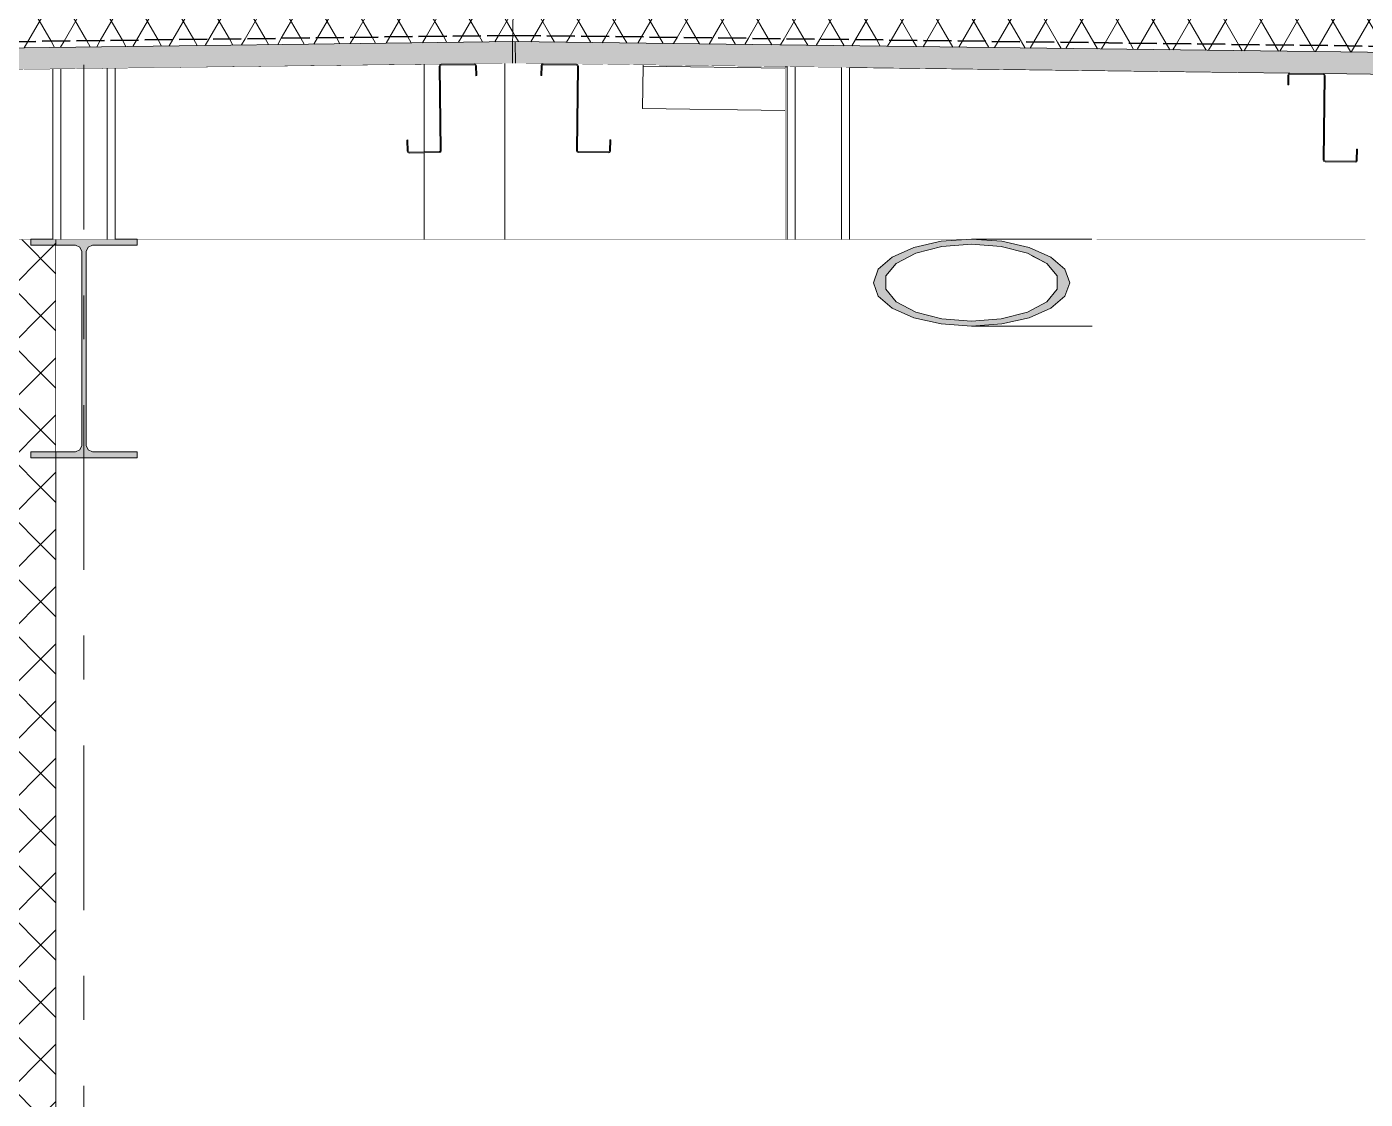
# Model space of a CAD drawing. Header units: millimetres. Extents: x -48147 to 1403542, y -455564 to 18123.
# Drawn here: x 1387754 to 1389905, y -435624 to -433901 of the extents above; entities that cross this region are included whole.
import ezdxf
from ezdxf.enums import TextEntityAlignment as Align

# ---------------------------------------------------------------- set-up
doc = ezdxf.new("R2010")
doc.units = ezdxf.units.MM
doc.header["$MEASUREMENT"] = 0
for name, pattern in [('Double Dashed', [546.805537, 264.583325, -105.833328, 70.555556, -105.833328]), ('Hidden Line', [55, 45, -10]), ('Wipeout_Contour', [1000, 0, -1000])]:
    doc.linetypes.add(name, pattern=pattern)
for name, color, linetype in [('New_A-15-MG_Structural_Grid_Phase_2', 7, 'Continuous'), ('New_A-20-M_Roof', 7, 'Continuous'), ('New_A-25-M_Wall_Int', 7, 'Continuous'), ('S-280-M_COLUMN.IFC Import', 7, 'Continuous'), ('S-280-M_STRUCT_FRAME.IFC Import', 7, 'Continuous')]:
    doc.layers.add(name, color=color, linetype=linetype)
for name, color, linetype, lineweight, true_color in [('New_A-15-MG_Structural_Grid_Phase_2_Pen_No__222', 7, 'Continuous', 13, 0x65af33), ('New_A-20-M_Roof_Pen_No__147', 7, 'Continuous', 0, 0x606060), ('New_A-20-M_Roof_Pen_No__149', 7, 'Continuous', 0, 0x2a2a2a), ('New_A-20-M_Roof_Pen_No__81', 7, 'Continuous', 20, 0x6a6a6a), ('New_A-25-M_Wall_Int_Pen_No__107', 7, 'Continuous', 15, 0xa6a6a6)]:
    doc.layers.add(name, color=color, linetype=linetype, lineweight=lineweight, true_color=true_color)
for name, color, linetype, lineweight in [('New_A-20-M_Roof_Pen_No__193', 7, 'Continuous', 18), ('New_A-20-M_Roof_Pen_No__195', 7, 'Continuous', 35), ('New_A-20-M_Roof_Pen_No__4', 7, 'Continuous', 20), ('New_A-20-M_Roof_Pen_No__85', 8, 'Continuous', 20), ('New_A-25-M_Wall_Int_Pen_No__1', 7, 'Continuous', 13), ('New_A-25-M_Wall_Int_Pen_No__87', 8, 'Continuous', 20), ('S-280-M_COLUMN.IFC Import_Pen_No__88', 8, 'Continuous', 20), ('S-280-M_STRUCT_FRAME.IFC Import_Pen_No__1', 7, 'Continuous', 13), ('S-280-M_STRUCT_FRAME.IFC Import_Pen_No__160', 5, 'Continuous', 200), ('S-280-M_STRUCT_FRAME.IFC Import_Pen_No__90', 8, 'Continuous', 20)]:
    doc.layers.add(name, color=color, linetype=linetype, lineweight=lineweight)
doc.styles.add('GENERATED_STYLE_2', font='')
doc.styles.get('GENERATED_STYLE_2').set_extended_font_data('Swis721 BT')
pattern_1 = [(60, (1418663.247, -449992.53), (-43.30127, 25), []), (120, (1418663.247, -449992.53), (43.30127, 25), [])]

# ---------------------------------------------------------------- blocks, each defined once
blk = doc.blocks.new('Section Elem_72_1', base_point=(1418663.2, -449992.5))
at = {"layer": 'New_A-25-M_Wall_Int_Pen_No__107', "linetype": 'Continuous'}
h = blk.add_hatch(dxfattribs=at)
h.set_pattern_fill('Plaster_0001', color=256, style=0, pattern_type=2)
h.set_pattern_definition([(270, (1418663.25, -449992.53), (86.60254, 0), [0, -50]), (270, (1418706.55, -450017.53), (86.60254, 0), [0, -50])])
h.paths.add_polyline_path([(1387646.3, -434842.5), (1387646.3, -437842.5), (1387661.3, -437842.5), (1387661.3, -434242.5), (1387646.3, -434242.5), (1387646.3, -434817.5), (1387646.3, -434817.5), (1387646.3, -434842.5)])
at = {"layer": 'New_A-25-M_Wall_Int_Pen_No__1', "linetype": 'Continuous'}
for p, q in [((1387646.3, -434242.5), (1387646.3, -434817.5)), ((1387646.3, -434842.5), (1387646.3, -437842.5))]:
    blk.add_line(p, q, dxfattribs=at)
at = {"color": 254, "linetype": 'Wipeout_Contour', "lineweight": 0, "ltscale": 7273779.403413643}
blk.add_wipeout([(1387661.3, -437842.5), (1387661.3, -438142.5), (1387801.3, -438142.5), (1387801.3, -434242.5), (1387661.3, -434242.5)], dxfattribs=at).dxf.layer = 'New_A-25-M_Wall_Int'
at = {"layer": 'New_A-25-M_Wall_Int_Pen_No__107', "linetype": 'Continuous'}
h = blk.add_hatch(dxfattribs=at)
h.set_pattern_fill('Concrete_Block_0001', color=256, style=0, pattern_type=2)
h.set_pattern_definition([(45, (1418663.25, -449992.53), (-45.96194, 45.96194), []), (135, (1418663.25, -449992.53), (45.96194, 45.96194), [])])
h.paths.add_polyline_path([(1387661.3, -437842.5), (1387661.3, -438142.5), (1387801.3, -438142.5), (1387801.3, -434242.5), (1387661.3, -434242.5)])
at = {"layer": 'New_A-25-M_Wall_Int_Pen_No__1', "linetype": 'Continuous'}
for p, q in [((1387801.3, -434242.5), (1387801.3, -438142.5)), ((1387801.3, -438142.5), (1387748.1, -438142.5))]:
    blk.add_line(p, q, dxfattribs=at)
at = {"layer": 'New_A-25-M_Wall_Int_Pen_No__1', "linetype": 'Continuous', "flags": 128}
for points in [[(1387760.9, -434242.5), (1387661.3, -434242.5), (1387646.3, -434242.5)], [(1387661.3, -434242.5), (1387661.3, -437842.5), (1387661.3, -437867.5), (1387661.3, -438142.5)]]:
    blk.add_lwpolyline(points, dxfattribs=at)
blk = doc.blocks.new('Section Elem_73_1', base_point=(1418663.2, -449992.5))
at = {"layer": 'New_A-25-M_Wall_Int_Pen_No__87', "linetype": 'Continuous'}
for p, q in [((1387932, -434242.5), (1389272.6, -434242.5)), ((1389466.1, -434242.5), (1389905.2, -434242.5))]:
    blk.add_line(p, q, dxfattribs=at)
at = {"color": 254, "linetype": 'Wipeout_Contour', "lineweight": 0, "ltscale": 11633850.38053713}
blk.add_wipeout([(1387832.7, -434252.2), (1387801.3, -434252.2), (1387801.3, -434584.2), (1387832.7, -434584.2), (1387839.9, -434581.2), (1387842.9, -434574), (1387842.9, -434262.4), (1387839.9, -434255.2)], dxfattribs=at).dxf.layer = 'New_A-25-M_Wall_Int'
at = {"color": 254, "linetype": 'Wipeout_Contour', "lineweight": 0, "ltscale": 14556698.21586524}
blk.add_wipeout([(1389345.3, -434281.5), (1389328.7, -434301.6), (1389328.7, -434323.1), (1389345.3, -434343.3), (1389369.4, -434356.1), (1389393.6, -434343.3), (1389410.2, -434323.1), (1389410.2, -434301.6), (1389393.6, -434281.5), (1389369.4, -434268.7)], dxfattribs=at).dxf.layer = 'New_A-25-M_Wall_Int'
blk = doc.blocks.new('Section Elem_94_1', base_point=(1418663.2, -449992.5))
at = {"color": 254, "linetype": 'Wipeout_Contour', "lineweight": 0, "ltscale": 5820923.36681549}
blk.add_wipeout([(1388972.8, -433965.5), (1388972.8, -434242.5), (1388976.4, -434242.5), (1388976.4, -433965.5)], dxfattribs=at).dxf.layer = 'New_A-25-M_Wall_Int'
at = {"color": 254, "linetype": 'Wipeout_Contour', "lineweight": 0, "ltscale": 64077920.43828706}
blk.add_wipeout([(1389076.4, -434242.5), (1390093, -434242.5), (1390093, -434017.5), (1391038.8, -434017.5), (1391039.1, -433994.6), (1391038.6, -433993.5), (1391037.5, -433993), (1390983.9, -433992.3), (1390982.8, -433992.8), (1390982.3, -433993.9), (1390982.1, -434009.7), (1390980.5, -434009.7), (1390980.7, -433993.9), (1390981.6, -433991.6), (1390983.9, -433990.7), (1389837.6, -433976.3), (1389839.9, -433977.3), (1389840.8, -433979.6), (1389839.1, -434115.2), (1389839.5, -434116.3), (1389840.6, -434116.8), (1389889.2, -434117.4), (1389890.4, -434116.9), (1389890.9, -434115.8), (1389891.1, -434098), (1389892.7, -434098), (1389892.5, -434115.8), (1389891.5, -434118.1), (1389889.2, -434119), (1389840.6, -434118.4), (1389838.4, -434117.4), (1389837.5, -434115.1), (1389839.2, -433979.5), (1389838.7, -433978.4), (1389837.6, -433977.9), (1389784, -433977.3), (1389782.9, -433977.7), (1389782.4, -433978.8), (1389782.2, -433994.6), (1389780.6, -433994.6), (1389780.8, -433978.8), (1389781.7, -433976.6), (1389784, -433975.7), (1389076.4, -433966.8)], dxfattribs=at).dxf.layer = 'New_A-25-M_Wall_Int'
at = {"layer": 'New_A-25-M_Wall_Int_Pen_No__87', "linetype": 'Continuous'}
blk.add_line((1388972.8, -433965.5), (1388972.8, -434242.5), dxfattribs=at)
blk = doc.blocks.new('Section Elem_176_1', base_point=(1418663.2, -449992.5))
at = {"color": 254, "linetype": 'Wipeout_Contour', "lineweight": 0, "ltscale": 5800407.137525157}
blk.add_wipeout([(1378786.3, -433887.5), (1378788.2, -434037.5), (1388539.2, -433915), (1388537.3, -433765)], dxfattribs=at).dxf.layer = 'New_A-20-M_Roof'
at = {"layer": 'New_A-20-M_Roof_Pen_No__85', "linetype": 'Continuous'}
h = blk.add_hatch(dxfattribs=at)
h.set_pattern_fill('Batt_Insulation_0001', color=256, style=0, pattern_type=2)
h.set_pattern_definition(pattern_1)
h.paths.add_polyline_path([(1378786.3, -433887.5), (1378788.2, -434037.5), (1388539.2, -433915), (1388537.3, -433765)])
at = {"color": 254, "linetype": 'Wipeout_Contour', "lineweight": 0, "ltscale": 5800506.718729067}
blk.add_wipeout([(1378788.2, -434037.5), (1378788.3, -434047.5), (1388539.3, -433925), (1388539.2, -433915)], dxfattribs=at).dxf.layer = 'New_A-20-M_Roof'
at = {"layer": 'New_A-20-M_Roof_Pen_No__81', "linetype": 'Continuous', "lineweight": 0, "true_color": 0x353535}
blk.add_hatch(color=250, dxfattribs=at).paths.add_polyline_path([(1378788.3, -434047.5), (1378788.8, -434082.5), (1388539.8, -433960), (1388539.3, -433925)])
at = {"layer": 'New_A-20-M_Roof_Pen_No__85', "linetype": 'Continuous'}
h = blk.add_hatch(dxfattribs=at)
h.set_pattern_fill('Batt_Insulation_0001', color=256, style=0, pattern_type=2)
h.set_pattern_definition(pattern_1)
h.paths.add_polyline_path([(1378788.2, -434037.5), (1378788.3, -434047.5), (1388539.3, -433925), (1388539.2, -433915)])
at = {"layer": 'New_A-20-M_Roof_Pen_No__147', "linetype": 'Continuous'}
blk.add_line((1388539.3, -433925), (1388539.8, -433960), dxfattribs=at)
at = {"layer": 'New_A-20-M_Roof_Pen_No__149', "linetype": 'Continuous'}
blk.add_line((1388539.3, -433925), (1378788.3, -434047.5), dxfattribs=at)
at = {"layer": 'New_A-20-M_Roof_Pen_No__193', "linetype": 'Continuous', "flags": 128}
blk.add_lwpolyline([(1388537.3, -433763), (1388537.3, -433765), (1388539.2, -433915), (1388539.3, -433925)], dxfattribs=at)
at = {"layer": 'New_A-20-M_Roof_Pen_No__195', "linetype": 'Hidden Line'}
blk.add_line((1388539.2, -433915), (1378788.2, -434037.5), dxfattribs=at)
at = {"layer": 'New_A-20-M_Roof_Pen_No__4', "linetype": 'Continuous'}
for p, q in [((1388420.5, -433961.5), (1387274.1, -433975.9)), ((1388474, -433960.8), (1388420.5, -433961.5)), ((1388539.8, -433960), (1388474, -433960.8))]:
    blk.add_line(p, q, dxfattribs=at)
blk = doc.blocks.new('Section Elem_177_1', base_point=(1418663.2, -449992.5))
at = {"color": 254, "linetype": 'Wipeout_Contour', "lineweight": 0, "ltscale": 5827644.560075441}
blk.add_wipeout([(1393079.4, -433972.1), (1393081.2, -433822.1), (1388537.3, -433765), (1388535.4, -433915)], dxfattribs=at).dxf.layer = 'New_A-20-M_Roof'
at = {"layer": 'New_A-20-M_Roof_Pen_No__85', "linetype": 'Continuous'}
h = blk.add_hatch(dxfattribs=at)
h.set_pattern_fill('Batt_Insulation_0001', color=256, style=0, pattern_type=2)
h.set_pattern_definition(pattern_1)
h.paths.add_polyline_path([(1393079.4, -433972.1), (1393081.2, -433822.1), (1388537.3, -433765), (1388535.4, -433915)])
at = {"color": 254, "linetype": 'Wipeout_Contour', "lineweight": 0, "ltscale": 5827736.010624147}
blk.add_wipeout([(1393079.2, -433982.1), (1393079.4, -433972.1), (1388535.4, -433915), (1388535.2, -433925)], dxfattribs=at).dxf.layer = 'New_A-20-M_Roof'
at = {"layer": 'New_A-20-M_Roof_Pen_No__81', "linetype": 'Continuous', "lineweight": 0, "true_color": 0x353535}
blk.add_hatch(color=250, dxfattribs=at).paths.add_polyline_path([(1393078.8, -434017.1), (1393079.2, -433982.1), (1388535.2, -433925), (1388534.8, -433960)])
at = {"layer": 'New_A-20-M_Roof_Pen_No__85', "linetype": 'Continuous'}
h = blk.add_hatch(dxfattribs=at)
h.set_pattern_fill('Batt_Insulation_0001', color=256, style=0, pattern_type=2)
h.set_pattern_definition(pattern_1)
h.paths.add_polyline_path([(1393079.2, -433982.1), (1393079.4, -433972.1), (1388535.4, -433915), (1388535.2, -433925)])
at = {"layer": 'New_A-20-M_Roof_Pen_No__147', "linetype": 'Continuous'}
blk.add_line((1388535.2, -433925), (1388534.8, -433960), dxfattribs=at)
at = {"layer": 'New_A-20-M_Roof_Pen_No__149', "linetype": 'Continuous'}
blk.add_line((1388535.2, -433925), (1393079.2, -433982.1), dxfattribs=at)
at = {"layer": 'New_A-20-M_Roof_Pen_No__193', "linetype": 'Continuous', "flags": 128}
blk.add_lwpolyline([(1388537.3, -433763), (1388537.3, -433765), (1388535.4, -433915), (1388535.2, -433925)], dxfattribs=at)
at = {"layer": 'New_A-20-M_Roof_Pen_No__195', "linetype": 'Hidden Line'}
blk.add_line((1388535.4, -433915), (1393079.4, -433972.1), dxfattribs=at)
at = {"layer": 'New_A-20-M_Roof_Pen_No__4', "linetype": 'Continuous'}
for p, q in [((1388534.8, -433960), (1388584.1, -433960.6)), ((1388584.1, -433960.6), (1388637.7, -433961.2)), ((1388637.7, -433961.2), (1389784, -433975.7)), ((1389784, -433975.7), (1389837.6, -433976.3)), ((1389837.6, -433976.3), (1390983.9, -433990.7))]:
    blk.add_line(p, q, dxfattribs=at)
blk = doc.blocks.new('Section Elem_205_1', base_point=(1418663.2, -449992.5))
at = {"color": 254, "linetype": 'Wipeout_Contour', "lineweight": 0, "ltscale": 20364292.8796661}
blk.add_wipeout([(1387896.4, -433968), (1387896.4, -434242.5), (1388392.8, -434242.5), (1388392.8, -434103.8), (1388368.8, -434104.1), (1388366.6, -434103.2), (1388365.6, -434101), (1388365.4, -434083.2), (1388367, -434083.1), (1388367.2, -434100.9), (1388367.7, -434102.1), (1388368.8, -434102.5), (1388392.8, -434102.2), (1388392.8, -433961.8)], dxfattribs=at).dxf.layer = 'New_A-25-M_Wall_Int'
at = {"color": 254, "linetype": 'Wipeout_Contour', "lineweight": 0, "ltscale": 52376641.26972361}
blk.add_wipeout([(1388537.3, -433960), (1388522.8, -433960.2), (1388522.8, -434242.5), (1388972.8, -434242.5), (1388972.8, -434035.5), (1388743.9, -434032.6), (1388744.8, -433964.6), (1388744.8, -433962.6), (1388637.7, -433961.2), (1388640, -433962.2), (1388640.9, -433964.5), (1388639.2, -434100.1), (1388639.6, -434101.2), (1388640.7, -434101.7), (1388689.3, -434102.3), (1388690.5, -434101.9), (1388691, -434100.7), (1388691.2, -434082.9), (1388692.8, -434083), (1388692.6, -434100.7), (1388691.6, -434103), (1388689.3, -434103.9), (1388640.7, -434103.3), (1388638.5, -434102.3), (1388637.6, -434100.1), (1388639.3, -433964.5), (1388638.8, -433963.3), (1388637.7, -433962.8), (1388584.1, -433962.2), (1388583, -433962.6), (1388582.5, -433963.8), (1388582.3, -433979.6), (1388580.7, -433979.5), (1388580.9, -433963.7), (1388581.8, -433961.5), (1388584.1, -433960.6)], dxfattribs=at).dxf.layer = 'New_A-25-M_Wall_Int'
at = {"color": 254, "linetype": 'Wipeout_Contour', "lineweight": 0, "ltscale": 5816164.211257982}
blk.add_wipeout([(1387658.2, -433971), (1387658.2, -434242.5), (1387796.4, -434242.5), (1387796.4, -433969.3)], dxfattribs=at).dxf.layer = 'New_A-25-M_Wall_Int'
blk = doc.blocks.new('Section Elem_206_1', base_point=(1418663.2, -449992.5))
at = {"color": 254, "linetype": 'Wipeout_Contour', "lineweight": 0, "ltscale": 11637377.90950027}
blk.add_wipeout([(1388392.8, -434102.2), (1388417.4, -434101.9), (1388418.5, -434101.4), (1388419, -434100.3), (1388417.3, -433964.7), (1388418.2, -433962.4), (1388420.5, -433961.5), (1388392.8, -433961.8)], dxfattribs=at).dxf.layer = 'New_A-25-M_Wall_Int'
at = {"color": 254, "linetype": 'Wipeout_Contour', "lineweight": 0, "ltscale": 26184777.59282413}
blk.add_wipeout([(1388417.4, -434103.5), (1388392.8, -434103.8), (1388392.8, -434242.5), (1388522.8, -434242.5), (1388522.8, -433960.2), (1388474, -433960.8), (1388476.3, -433961.7), (1388477.3, -433963.9), (1388477.5, -433979.7), (1388475.9, -433979.8), (1388475.7, -433964), (1388475.2, -433962.8), (1388474.1, -433962.4), (1388420.5, -433963.1), (1388419.3, -433963.5), (1388418.9, -433964.7), (1388420.6, -434100.3), (1388419.7, -434102.5)], dxfattribs=at).dxf.layer = 'New_A-25-M_Wall_Int'
at = {"layer": 'New_A-25-M_Wall_Int_Pen_No__87', "linetype": 'Continuous'}
for p, q in [((1388392.8, -434102.2), (1388392.8, -433961.8)), ((1388522.8, -433960.2), (1388522.8, -434242.5)), ((1388392.8, -434242.5), (1388392.8, -434103.8))]:
    blk.add_line(p, q, dxfattribs=at)
blk = doc.blocks.new('Section Elem_251_1', base_point=(1418663.2, -449992.5))
at = {"color": 254, "linetype": 'Wipeout_Contour', "lineweight": 0, "ltscale": 5820315.370130713}
blk.add_wipeout([(1388744.8, -433962.6), (1388744.8, -433964.6), (1388972.8, -433967.5), (1388972.8, -433965.5)], dxfattribs=at).dxf.layer = 'S-280-M_STRUCT_FRAME.IFC Import'
at = {"color": 254, "linetype": 'Wipeout_Contour', "lineweight": 0, "ltscale": 5820356.283654226}
blk.add_wipeout([(1388744.8, -433964.6), (1388743.9, -434032.6), (1388972.8, -434035.5), (1388972.8, -433967.5)], dxfattribs=at).dxf.layer = 'S-280-M_STRUCT_FRAME.IFC Import'
at = {"layer": 'S-280-M_STRUCT_FRAME.IFC Import_Pen_No__90', "linetype": 'Continuous'}
for p, q in [((1388744.8, -433964.6), (1388743.9, -434032.6)), ((1388744.8, -433962.6), (1388744.8, -433964.6)), ((1388972.8, -433967.5), (1388744.8, -433964.6)), ((1388972.8, -434035.5), (1388743.9, -434032.6))]:
    blk.add_line(p, q, dxfattribs=at)
blk = doc.blocks.new('Section Elem_303_1', base_point=(1418663.2, -449992.5))
at = {"layer": 'S-280-M_STRUCT_FRAME.IFC Import_Pen_No__160', "linetype": 'Continuous', "lineweight": 0, "true_color": 0x00007f}
blk.add_hatch(color=176, dxfattribs=at).paths.add_polyline_path([(1387932, -434593.9), (1387932, -434584.2), (1387860.1, -434584.2), (1387852.9, -434581.2), (1387849.9, -434574), (1387849.9, -434262.4), (1387852.9, -434255.2), (1387860.1, -434252.2), (1387932, -434252.2), (1387932, -434242.5), (1387760.9, -434242.5), (1387760.9, -434252.2), (1387832.7, -434252.2), (1387839.9, -434255.2), (1387842.9, -434262.4), (1387842.9, -434574), (1387839.9, -434581.2), (1387832.7, -434584.2), (1387760.9, -434584.2), (1387760.9, -434593.9)])
at = {"layer": 'S-280-M_STRUCT_FRAME.IFC Import_Pen_No__1', "linetype": 'Continuous'}
for p, q in [((1387760.9, -434242.5), (1387760.9, -434252.2)), ((1387801.3, -434242.5), (1387760.9, -434242.5)), ((1387932, -434242.5), (1387801.3, -434242.5)), ((1387932, -434242.5), (1387932, -434252.2)), ((1387760.9, -434584.2), (1387760.9, -434593.9)), ((1387932, -434584.2), (1387932, -434593.9)), ((1387932, -434593.9), (1387760.9, -434593.9))]:
    blk.add_line(p, q, dxfattribs=at)
at = {"layer": 'S-280-M_STRUCT_FRAME.IFC Import_Pen_No__1', "linetype": 'Continuous', "flags": 128}
for points in [[(1387839.9, -434255.2), (1387832.7, -434252.2), (1387760.9, -434252.2)], [(1387839.9, -434255.2), (1387842.9, -434262.4), (1387842.9, -434574), (1387839.9, -434581.2)], [(1387852.9, -434255.2), (1387849.9, -434262.4), (1387849.9, -434574), (1387852.9, -434581.2)], [(1387932, -434252.2), (1387860.1, -434252.2), (1387852.9, -434255.2)], [(1387839.9, -434581.2), (1387832.7, -434584.2), (1387760.9, -434584.2)], [(1387852.9, -434581.2), (1387860.1, -434584.2), (1387932, -434584.2)]]:
    blk.add_lwpolyline(points, dxfattribs=at)
blk = doc.blocks.new('Section Elem_310_1', base_point=(1418663.2, -449992.5))
at = {"layer": 'S-280-M_STRUCT_FRAME.IFC Import_Pen_No__1', "linetype": 'Continuous'}
for p, q in [((1389122.6, -434290.8), (1389114.9, -434312.4)), ((1389114.9, -434312.4), (1389122.6, -434334)), ((1389410.2, -434301.6), (1389410.2, -434323.1))]:
    blk.add_line(p, q, dxfattribs=at)
at = {"color": 254, "linetype": 'Wipeout_Contour', "lineweight": 0, "ltscale": 5822691.014707109}
blk.add_wipeout([(1389272.6, -434242.5), (1389321.4, -434245.9), (1389514.9, -434245.9), (1389466.2, -434242.5)], dxfattribs=at).dxf.layer = 'S-280-M_STRUCT_FRAME.IFC Import'
at = {"color": 254, "linetype": 'Wipeout_Contour', "lineweight": 0, "ltscale": 5822853.655387097}
blk.add_wipeout([(1389321.4, -434378.8), (1389272.6, -434382.2), (1389466.2, -434382.2), (1389514.9, -434378.8)], dxfattribs=at).dxf.layer = 'S-280-M_STRUCT_FRAME.IFC Import'
at = {"color": 254, "linetype": 'Wipeout_Contour', "lineweight": 0, "ltscale": 5822875.957169382}
blk.add_wipeout([(1389514.9, -434245.9), (1389321.4, -434245.9), (1389365.3, -434255.9), (1389558.9, -434255.9)], dxfattribs=at).dxf.layer = 'S-280-M_STRUCT_FRAME.IFC Import'
at = {"color": 254, "linetype": 'Wipeout_Contour', "lineweight": 0, "ltscale": 5823022.672996245}
blk.add_wipeout([(1389365.3, -434368.9), (1389321.4, -434378.8), (1389514.9, -434378.8), (1389558.9, -434368.9)], dxfattribs=at).dxf.layer = 'S-280-M_STRUCT_FRAME.IFC Import'
at = {"color": 254, "linetype": 'Wipeout_Contour', "lineweight": 0, "ltscale": 4366679.342802385}
blk.add_wipeout([(1389272.6, -434250.5), (1389224.9, -434254.3), (1389320.4, -434254.3)], dxfattribs=at).dxf.layer = 'S-280-M_STRUCT_FRAME.IFC Import'
at = {"color": 254, "linetype": 'Wipeout_Contour', "lineweight": 0, "ltscale": 5823041.647367676}
blk.add_wipeout([(1389365.3, -434255.9), (1389400.2, -434271.3), (1389593.8, -434271.3), (1389558.9, -434255.9)], dxfattribs=at).dxf.layer = 'S-280-M_STRUCT_FRAME.IFC Import'
at = {"layer": 'S-280-M_STRUCT_FRAME.IFC Import_Pen_No__90', "linetype": 'Continuous'}
blk.add_line((1389272.6, -434242.5), (1389466.1, -434242.5), dxfattribs=at)
at = {"color": 254, "linetype": 'Wipeout_Contour', "lineweight": 0, "ltscale": 5822246.817609001}
blk.add_wipeout([(1389182.9, -434265), (1389362.4, -434265), (1389320.4, -434254.3), (1389224.9, -434254.3)], dxfattribs=at).dxf.layer = 'S-280-M_STRUCT_FRAME.IFC Import'
at = {"color": 254, "linetype": 'Wipeout_Contour', "lineweight": 0, "ltscale": 5823171.866256283}
blk.add_wipeout([(1389400.2, -434271.3), (1389422.6, -434290.8), (1389616.2, -434290.8), (1389593.8, -434271.3)], dxfattribs=at).dxf.layer = 'S-280-M_STRUCT_FRAME.IFC Import'
at = {"layer": 'S-280-M_STRUCT_FRAME.IFC Import_Pen_No__90', "linetype": 'Continuous'}
blk.add_line((1389272.6, -434250.5), (1389272.7, -434250.5), dxfattribs=at)
at = {"color": 254, "linetype": 'Wipeout_Contour', "lineweight": 0, "ltscale": 7277873.139010666}
blk.add_wipeout([(1389151.7, -434281.5), (1389345.3, -434281.5), (1389369.4, -434268.7), (1389362.4, -434265), (1389182.9, -434265)], dxfattribs=at).dxf.layer = 'S-280-M_STRUCT_FRAME.IFC Import'
at = {"color": 254, "linetype": 'Wipeout_Contour', "lineweight": 0, "ltscale": 5823253.867503732}
blk.add_wipeout([(1389422.6, -434290.8), (1389430.4, -434312.4), (1389623.9, -434312.4), (1389616.2, -434290.8)], dxfattribs=at).dxf.layer = 'S-280-M_STRUCT_FRAME.IFC Import'
at = {"color": 254, "linetype": 'Wipeout_Contour', "lineweight": 0, "ltscale": 5822160.96779706}
blk.add_wipeout([(1389151.7, -434281.5), (1389135.1, -434301.6), (1389328.7, -434301.6), (1389345.3, -434281.5)], dxfattribs=at).dxf.layer = 'S-280-M_STRUCT_FRAME.IFC Import'
at = {"color": 254, "linetype": 'Wipeout_Contour', "lineweight": 0, "ltscale": 5823279.62509503}
blk.add_wipeout([(1389422.6, -434334), (1389616.2, -434334), (1389623.9, -434312.4), (1389430.4, -434312.4)], dxfattribs=at).dxf.layer = 'S-280-M_STRUCT_FRAME.IFC Import'
at = {"layer": 'S-280-M_STRUCT_FRAME.IFC Import_Pen_No__1', "linetype": 'Continuous'}
blk.add_line((1389422.6, -434290.8), (1389430.4, -434312.4), dxfattribs=at)
at = {"layer": 'S-280-M_STRUCT_FRAME.IFC Import_Pen_No__1', "linetype": 'Continuous', "flags": 128}
blk.add_lwpolyline([(1389422.6, -434290.8), (1389400.2, -434271.3), (1389365.3, -434255.9), (1389321.4, -434245.9), (1389272.6, -434242.5), (1389223.9, -434245.9), (1389179.9, -434255.9), (1389145, -434271.3), (1389122.6, -434290.8)], dxfattribs=at)
at = {"color": 254, "linetype": 'Wipeout_Contour', "lineweight": 0, "ltscale": 5822154.163065073}
blk.add_wipeout([(1389135.1, -434323.1), (1389328.7, -434323.1), (1389328.7, -434301.6), (1389135.1, -434301.6)], dxfattribs=at).dxf.layer = 'S-280-M_STRUCT_FRAME.IFC Import'
at = {"color": 254, "linetype": 'Wipeout_Contour', "lineweight": 0, "ltscale": 5823246.618386522}
blk.add_wipeout([(1389422.6, -434334), (1389400.2, -434353.4), (1389593.8, -434353.4), (1389616.2, -434334)], dxfattribs=at).dxf.layer = 'S-280-M_STRUCT_FRAME.IFC Import'
at = {"layer": 'S-280-M_STRUCT_FRAME.IFC Import_Pen_No__1', "linetype": 'Continuous'}
blk.add_line((1389430.4, -434312.4), (1389422.6, -434334), dxfattribs=at)
at = {"layer": 'S-280-M_STRUCT_FRAME.IFC Import_Pen_No__1', "linetype": 'Continuous', "flags": 128}
blk.add_lwpolyline([(1389410.2, -434301.6), (1389393.6, -434281.5), (1389362.4, -434265), (1389320.4, -434254.3), (1389272.6, -434250.5), (1389224.9, -434254.3), (1389182.9, -434265), (1389151.7, -434281.5), (1389135.1, -434301.6)], dxfattribs=at)
at = {"color": 254, "linetype": 'Wipeout_Contour', "lineweight": 0, "ltscale": 5822210.696579207}
blk.add_wipeout([(1389135.1, -434323.1), (1389151.7, -434343.3), (1389345.3, -434343.3), (1389328.7, -434323.1)], dxfattribs=at).dxf.layer = 'S-280-M_STRUCT_FRAME.IFC Import'
at = {"color": 254, "linetype": 'Wipeout_Contour', "lineweight": 0, "ltscale": 5823158.078757276}
blk.add_wipeout([(1389400.2, -434353.4), (1389365.3, -434368.9), (1389558.9, -434368.9), (1389593.8, -434353.4)], dxfattribs=at).dxf.layer = 'S-280-M_STRUCT_FRAME.IFC Import'
at = {"layer": 'S-280-M_STRUCT_FRAME.IFC Import_Pen_No__1', "linetype": 'Continuous'}
blk.add_line((1389135.1, -434301.6), (1389135.1, -434323.1), dxfattribs=at)
at = {"color": 254, "linetype": 'Wipeout_Contour', "lineweight": 0, "ltscale": 7277992.82640178}
blk.add_wipeout([(1389151.7, -434343.3), (1389182.9, -434359.8), (1389362.4, -434359.8), (1389369.4, -434356.1), (1389345.3, -434343.3)], dxfattribs=at).dxf.layer = 'S-280-M_STRUCT_FRAME.IFC Import'
at = {"color": 254, "linetype": 'Wipeout_Contour', "lineweight": 0, "ltscale": 5822372.732957046}
blk.add_wipeout([(1389182.9, -434359.8), (1389224.9, -434370.5), (1389320.4, -434370.5), (1389362.4, -434359.8)], dxfattribs=at).dxf.layer = 'S-280-M_STRUCT_FRAME.IFC Import'
at = {"color": 254, "linetype": 'Wipeout_Contour', "lineweight": 0, "ltscale": 4366785.320717237}
blk.add_wipeout([(1389224.9, -434370.5), (1389272.6, -434374.2), (1389320.4, -434370.5)], dxfattribs=at).dxf.layer = 'S-280-M_STRUCT_FRAME.IFC Import'
at = {"layer": 'S-280-M_STRUCT_FRAME.IFC Import_Pen_No__160', "linetype": 'Continuous', "lineweight": 0, "true_color": 0x00007f}
h = blk.add_hatch(color=176, dxfattribs=at)
h.paths.add_polyline_path([(1389272.6, -434382.2), (1389321.4, -434378.8), (1389365.3, -434368.9), (1389400.2, -434353.4), (1389422.6, -434334), (1389430.4, -434312.4), (1389422.6, -434290.8), (1389400.2, -434271.3), (1389365.3, -434255.9), (1389321.4, -434245.9), (1389272.6, -434242.5), (1389223.9, -434245.9), (1389179.9, -434255.9), (1389145, -434271.3), (1389122.6, -434290.8), (1389114.9, -434312.4), (1389122.6, -434334), (1389145, -434353.4), (1389179.9, -434368.9), (1389223.9, -434378.8)])
h.paths.add_polyline_path([(1389272.6, -434374.2), (1389224.9, -434370.5), (1389182.9, -434359.8), (1389151.7, -434343.3), (1389135.1, -434323.1), (1389135.1, -434301.6), (1389151.7, -434281.5), (1389182.9, -434265), (1389224.9, -434254.3), (1389272.6, -434250.5), (1389320.4, -434254.3), (1389362.4, -434265), (1389393.6, -434281.5), (1389410.2, -434301.6), (1389410.2, -434323.1), (1389393.6, -434343.3), (1389362.4, -434359.8), (1389320.4, -434370.5)], flags=0)
at = {"layer": 'S-280-M_STRUCT_FRAME.IFC Import_Pen_No__1', "linetype": 'Continuous', "flags": 128}
for points in [[(1389122.6, -434334), (1389145, -434353.4), (1389179.9, -434368.9), (1389223.9, -434378.8), (1389272.6, -434382.2), (1389321.4, -434378.8), (1389365.3, -434368.9), (1389400.2, -434353.4), (1389422.6, -434334)], [(1389135.1, -434323.1), (1389151.7, -434343.3), (1389182.9, -434359.8), (1389224.9, -434370.5), (1389272.6, -434374.2), (1389320.4, -434370.5), (1389362.4, -434359.8), (1389393.6, -434343.3), (1389410.2, -434323.1)]]:
    blk.add_lwpolyline(points, dxfattribs=at)
at = {"layer": 'S-280-M_STRUCT_FRAME.IFC Import_Pen_No__90', "linetype": 'Continuous'}
for p, q in [((1389272.6, -434374.2), (1389272.7, -434374.2)), ((1389272.6, -434382.2), (1389466.3, -434382.2))]:
    blk.add_line(p, q, dxfattribs=at)
blk = doc.blocks.new('Section Elem_317_1', base_point=(1418663.2, -449992.5))
at = {"color": 254, "linetype": 'Wipeout_Contour', "lineweight": 0, "ltscale": 5820741.005911523}
blk.add_wipeout([(1389076.4, -433492.5), (1389072.7, -433492.5), (1389072.7, -433769.7), (1389076.4, -433769.7)], dxfattribs=at).dxf.layer = 'S-280-M_COLUMN.IFC Import'
at = {"color": 254, "linetype": 'Wipeout_Contour', "lineweight": 0, "ltscale": 5821305.689472211}
blk.add_wipeout([(1389072.7, -433966.7), (1389072.7, -434242.5), (1389076.4, -434242.5), (1389076.4, -433966.8)], dxfattribs=at).dxf.layer = 'S-280-M_COLUMN.IFC Import'
at = {"color": 254, "linetype": 'Wipeout_Contour', "lineweight": 0, "ltscale": 5820716.903737922}
blk.add_wipeout([(1389072.7, -433492.5), (1389063.8, -433492.5), (1389063.8, -433769.6), (1389072.7, -433769.7)], dxfattribs=at).dxf.layer = 'S-280-M_COLUMN.IFC Import'
at = {"color": 254, "linetype": 'Wipeout_Contour', "lineweight": 0, "ltscale": 5821281.589753967}
blk.add_wipeout([(1389063.8, -433966.6), (1389063.8, -434242.5), (1389072.7, -434242.5), (1389072.7, -433966.7)], dxfattribs=at).dxf.layer = 'S-280-M_COLUMN.IFC Import'
at = {"layer": 'S-280-M_COLUMN.IFC Import_Pen_No__88', "linetype": 'Continuous'}
for p, q in [((1389076.4, -433492.5), (1389076.4, -433769.7)), ((1389076.4, -433966.8), (1389076.4, -434242.5))]:
    blk.add_line(p, q, dxfattribs=at)
at = {"color": 254, "linetype": 'Wipeout_Contour', "lineweight": 0, "ltscale": 5820610.836137747}
blk.add_wipeout([(1389063.8, -433492.5), (1389017.3, -433492.5), (1389017.3, -433769), (1389063.8, -433769.6)], dxfattribs=at).dxf.layer = 'S-280-M_COLUMN.IFC Import'
at = {"color": 254, "linetype": 'Wipeout_Contour', "lineweight": 0, "ltscale": 5821121.479823176}
blk.add_wipeout([(1388989, -434242.5), (1389063.8, -434242.5), (1389063.8, -433966.6), (1388989, -433965.7)], dxfattribs=at).dxf.layer = 'S-280-M_COLUMN.IFC Import'
at = {"layer": 'S-280-M_COLUMN.IFC Import_Pen_No__88', "linetype": 'Continuous'}
for p, q in [((1389063.8, -433492.5), (1389017.3, -433492.5)), ((1389072.7, -433492.5), (1389063.8, -433492.5)), ((1389063.8, -433492.5), (1389063.8, -433769.6)), ((1389076.4, -433492.5), (1389072.7, -433492.5)), ((1389063.8, -433966.6), (1389063.8, -434242.5))]:
    blk.add_line(p, q, dxfattribs=at)
at = {"color": 254, "linetype": 'Wipeout_Contour', "lineweight": 0, "ltscale": 5820961.368170414}
blk.add_wipeout([(1388980.1, -434242.5), (1388989, -434242.5), (1388989, -433965.7), (1388980.1, -433965.6)], dxfattribs=at).dxf.layer = 'S-280-M_COLUMN.IFC Import'
at = {"color": 254, "linetype": 'Wipeout_Contour', "lineweight": 0, "ltscale": 5820937.268001854}
blk.add_wipeout([(1388976.4, -434242.5), (1388980.1, -434242.5), (1388980.1, -433965.6), (1388976.4, -433965.5)], dxfattribs=at).dxf.layer = 'S-280-M_COLUMN.IFC Import'
at = {"layer": 'S-280-M_COLUMN.IFC Import_Pen_No__88', "linetype": 'Continuous'}
for p, q in [((1388976.4, -433965.5), (1388976.4, -434242.5)), ((1388989, -433965.7), (1388989, -434242.5))]:
    blk.add_line(p, q, dxfattribs=at)
blk = doc.blocks.new('Section Elem_318_1', base_point=(1418663.2, -449992.5))
at = {"color": 254, "linetype": 'Wipeout_Contour', "lineweight": 0, "ltscale": 5816801.446155019}
blk.add_wipeout([(1387892.7, -433968.1), (1387892.7, -434242.5), (1387896.4, -434242.5), (1387896.4, -433968)], dxfattribs=at).dxf.layer = 'S-280-M_COLUMN.IFC Import'
at = {"color": 254, "linetype": 'Wipeout_Contour', "lineweight": 0, "ltscale": 5816434.496866381}
blk.add_wipeout([(1387796.4, -433969.3), (1387796.4, -434242.5), (1387800.1, -434242.5), (1387800.1, -433969.3)], dxfattribs=at).dxf.layer = 'S-280-M_COLUMN.IFC Import'
at = {"color": 254, "linetype": 'Wipeout_Contour', "lineweight": 0, "ltscale": 5816458.50054967}
blk.add_wipeout([(1387800.1, -433969.3), (1387800.1, -434242.5), (1387809, -434242.5), (1387809, -433969.1)], dxfattribs=at).dxf.layer = 'S-280-M_COLUMN.IFC Import'
at = {"color": 254, "linetype": 'Wipeout_Contour', "lineweight": 0, "ltscale": 5816777.442509071}
blk.add_wipeout([(1387883.8, -433968.2), (1387883.8, -434242.5), (1387892.7, -434242.5), (1387892.7, -433968.1)], dxfattribs=at).dxf.layer = 'S-280-M_COLUMN.IFC Import'
at = {"layer": 'S-280-M_COLUMN.IFC Import_Pen_No__88', "linetype": 'Continuous'}
for p, q in [((1387896.4, -433968), (1387896.4, -434242.5)), ((1387796.4, -433969.3), (1387796.4, -434242.5))]:
    blk.add_line(p, q, dxfattribs=at)
at = {"color": 254, "linetype": 'Wipeout_Contour', "lineweight": 0, "ltscale": 5816617.972348632}
blk.add_wipeout([(1387809, -433969.1), (1387809, -434242.5), (1387883.8, -434242.5), (1387883.8, -433968.2)], dxfattribs=at).dxf.layer = 'S-280-M_COLUMN.IFC Import'
at = {"layer": 'S-280-M_COLUMN.IFC Import_Pen_No__88', "linetype": 'Continuous'}
for p, q in [((1387809, -433969.1), (1387809, -434242.5)), ((1387883.8, -433968.2), (1387883.8, -434242.5))]:
    blk.add_line(p, q, dxfattribs=at)
blk = doc.blocks.new('Section Elem_319_1', base_point=(1418663.2, -449992.5))
at = {"layer": 'S-280-M_COLUMN.IFC Import_Pen_No__88', "linetype": 'Continuous'}
blk.add_line((1387796.4, -433969.3), (1387796.4, -434242.5), dxfattribs=at)
blk = doc.blocks.new('Section Elem_336_1', base_point=(1418663.2, -449992.5))
at = {"layer": 'S-280-M_STRUCT_FRAME.IFC Import_Pen_No__160', "linetype": 'Continuous', "lineweight": 0, "true_color": 0x00007f}
blk.add_hatch(color=176, dxfattribs=at).paths.add_polyline_path([(1388368.8, -434104.1), (1388417.4, -434103.5), (1388419.7, -434102.5), (1388420.6, -434100.3), (1388418.9, -433964.7), (1388419.3, -433963.5), (1388420.5, -433963.1), (1388474.1, -433962.4), (1388475.2, -433962.8), (1388475.7, -433964), (1388475.9, -433979.8), (1388477.5, -433979.7), (1388477.3, -433963.9), (1388476.3, -433961.7), (1388474, -433960.8), (1388420.5, -433961.5), (1388418.2, -433962.4), (1388417.3, -433964.7), (1388419, -434100.3), (1388418.5, -434101.4), (1388417.4, -434101.9), (1388368.8, -434102.5), (1388367.7, -434102.1), (1388367.2, -434100.9), (1388367, -434083.1), (1388365.4, -434083.2), (1388365.6, -434101), (1388366.6, -434103.2)])
at = {"layer": 'S-280-M_STRUCT_FRAME.IFC Import_Pen_No__1', "linetype": 'Continuous'}
for p, q in [((1388420.5, -433961.5), (1388418.2, -433962.4)), ((1388474, -433960.8), (1388476.3, -433961.7)), ((1388477.5, -433979.7), (1388475.9, -433979.8)), ((1388367, -434083.1), (1388365.4, -434083.2))]:
    blk.add_line(p, q, dxfattribs=at)
at = {"layer": 'S-280-M_STRUCT_FRAME.IFC Import_Pen_No__1', "linetype": 'Continuous', "flags": 128}
for points in [[(1388418.2, -433962.4), (1388417.3, -433964.7), (1388419, -434100.3), (1388418.5, -434101.4)], [(1388419.3, -433963.5), (1388418.9, -433964.7), (1388420.6, -434100.3), (1388419.7, -434102.5)], [(1388475.2, -433962.8), (1388474.1, -433962.4), (1388420.5, -433963.1), (1388419.3, -433963.5)], [(1388475.2, -433962.8), (1388475.7, -433964), (1388475.9, -433979.8)], [(1388476.3, -433961.7), (1388477.3, -433963.9), (1388477.5, -433979.7)], [(1388365.4, -434083.2), (1388365.6, -434101), (1388366.6, -434103.2)], [(1388367, -434083.1), (1388367.2, -434100.9), (1388367.7, -434102.1)], [(1388366.6, -434103.2), (1388368.8, -434104.1), (1388417.4, -434103.5), (1388419.7, -434102.5)], [(1388367.7, -434102.1), (1388368.8, -434102.5), (1388417.4, -434101.9), (1388418.5, -434101.4)]]:
    blk.add_lwpolyline(points, dxfattribs=at)
at = {"layer": 'S-280-M_STRUCT_FRAME.IFC Import_Pen_No__90', "linetype": 'Continuous'}
for p, q in [((1388418.2, -433962.4), (1388418.2, -433962.4)), ((1388474.1, -433962.4), (1388474.1, -433962.4)), ((1388366.6, -434103.2), (1388366.6, -434103.2)), ((1388417.4, -434101.9), (1388417.4, -434101.9))]:
    blk.add_line(p, q, dxfattribs=at)
blk = doc.blocks.new('Section Elem_338_1', base_point=(1418663.2, -449992.5))
at = {"layer": 'S-280-M_STRUCT_FRAME.IFC Import_Pen_No__90', "linetype": 'Continuous'}
for p, q in [((1388581.8, -433961.5), (1388581.8, -433961.5)), ((1388637.7, -433962.8), (1388637.7, -433962.8)), ((1388638.5, -434102.3), (1388638.5, -434102.3)), ((1388640.7, -434103.3), (1388640.7, -434103.3)), ((1388689.3, -434102.3), (1388689.3, -434102.3))]:
    blk.add_line(p, q, dxfattribs=at)
blk = doc.blocks.new('Section Elem_345_1', base_point=(1418663.2, -449992.5))
at = {"layer": 'S-280-M_STRUCT_FRAME.IFC Import_Pen_No__160', "linetype": 'Continuous', "lineweight": 0, "true_color": 0x00007f}
blk.add_hatch(color=176, dxfattribs=at).paths.add_polyline_path([(1389889.2, -434119), (1389891.5, -434118.1), (1389892.5, -434115.8), (1389892.7, -434098), (1389891.1, -434098), (1389890.9, -434115.8), (1389890.4, -434116.9), (1389889.2, -434117.4), (1389840.6, -434116.8), (1389839.5, -434116.3), (1389839.1, -434115.2), (1389840.8, -433979.6), (1389839.9, -433977.3), (1389837.6, -433976.3), (1389784, -433975.7), (1389781.7, -433976.6), (1389780.8, -433978.8), (1389780.6, -433994.6), (1389782.2, -433994.6), (1389782.4, -433978.8), (1389782.9, -433977.7), (1389784, -433977.3), (1389837.6, -433977.9), (1389838.7, -433978.4), (1389839.2, -433979.5), (1389837.5, -434115.1), (1389838.4, -434117.4), (1389840.6, -434118.4)])
at = {"layer": 'S-280-M_STRUCT_FRAME.IFC Import_Pen_No__1', "linetype": 'Continuous'}
for p, q in [((1389784, -433975.7), (1389781.7, -433976.6)), ((1389837.6, -433976.3), (1389839.9, -433977.3)), ((1389780.6, -433994.6), (1389782.2, -433994.6)), ((1389891.1, -434098), (1389892.7, -434098))]:
    blk.add_line(p, q, dxfattribs=at)
at = {"layer": 'S-280-M_STRUCT_FRAME.IFC Import_Pen_No__1', "linetype": 'Continuous', "flags": 128}
for points in [[(1389781.7, -433976.6), (1389780.8, -433978.8), (1389780.6, -433994.6)], [(1389782.9, -433977.7), (1389782.4, -433978.8), (1389782.2, -433994.6)], [(1389838.7, -433978.4), (1389837.6, -433977.9), (1389784, -433977.3), (1389782.9, -433977.7)], [(1389838.7, -433978.4), (1389839.2, -433979.5), (1389837.5, -434115.1), (1389838.4, -434117.4)], [(1389839.9, -433977.3), (1389840.8, -433979.6), (1389839.1, -434115.2), (1389839.5, -434116.3)], [(1389891.1, -434098), (1389890.9, -434115.8), (1389890.4, -434116.9)], [(1389892.7, -434098), (1389892.5, -434115.8), (1389891.5, -434118.1)], [(1389838.4, -434117.4), (1389840.6, -434118.4), (1389889.2, -434119), (1389891.5, -434118.1)], [(1389839.5, -434116.3), (1389840.6, -434116.8), (1389889.2, -434117.4), (1389890.4, -434116.9)]]:
    blk.add_lwpolyline(points, dxfattribs=at)
blk = doc.blocks.new('Section Elem_346_1', base_point=(1418663.2, -449992.5))
at = {"layer": 'S-280-M_STRUCT_FRAME.IFC Import_Pen_No__90', "linetype": 'Continuous'}
for p, q in [((1388418.2, -433962.4), (1388418.2, -433962.4)), ((1388474.1, -433962.4), (1388474.1, -433962.4)), ((1388366.6, -434103.2), (1388366.6, -434103.2)), ((1388417.4, -434101.9), (1388417.4, -434101.9))]:
    blk.add_line(p, q, dxfattribs=at)
blk = doc.blocks.new('Section Elem_347_1', base_point=(1418663.2, -449992.5))
at = {"layer": 'S-280-M_STRUCT_FRAME.IFC Import_Pen_No__160', "linetype": 'Continuous', "lineweight": 0, "true_color": 0x00007f}
blk.add_hatch(color=176, dxfattribs=at).paths.add_polyline_path([(1388689.3, -434103.9), (1388691.6, -434103), (1388692.6, -434100.7), (1388692.8, -434083), (1388691.2, -434082.9), (1388691, -434100.7), (1388690.5, -434101.9), (1388689.3, -434102.3), (1388640.7, -434101.7), (1388639.6, -434101.2), (1388639.2, -434100.1), (1388640.9, -433964.5), (1388640, -433962.2), (1388637.7, -433961.2), (1388584.1, -433960.6), (1388581.8, -433961.5), (1388580.9, -433963.7), (1388580.7, -433979.5), (1388582.3, -433979.6), (1388582.5, -433963.8), (1388583, -433962.6), (1388584.1, -433962.2), (1388637.7, -433962.8), (1388638.8, -433963.3), (1388639.3, -433964.5), (1388637.6, -434100.1), (1388638.5, -434102.3), (1388640.7, -434103.3)])
at = {"layer": 'S-280-M_STRUCT_FRAME.IFC Import_Pen_No__1', "linetype": 'Continuous'}
for p, q in [((1388584.1, -433960.6), (1388581.8, -433961.5)), ((1388637.7, -433961.2), (1388640, -433962.2)), ((1388580.7, -433979.5), (1388582.3, -433979.6)), ((1388691.2, -434082.9), (1388692.8, -434083))]:
    blk.add_line(p, q, dxfattribs=at)
at = {"layer": 'S-280-M_STRUCT_FRAME.IFC Import_Pen_No__1', "linetype": 'Continuous', "flags": 128}
for points in [[(1388581.8, -433961.5), (1388580.9, -433963.7), (1388580.7, -433979.5)], [(1388583, -433962.6), (1388582.5, -433963.8), (1388582.3, -433979.6)], [(1388638.8, -433963.3), (1388637.7, -433962.8), (1388584.1, -433962.2), (1388583, -433962.6)], [(1388638.8, -433963.3), (1388639.3, -433964.5), (1388637.6, -434100.1), (1388638.5, -434102.3)], [(1388640, -433962.2), (1388640.9, -433964.5), (1388639.2, -434100.1), (1388639.6, -434101.2)], [(1388691.2, -434082.9), (1388691, -434100.7), (1388690.5, -434101.9)], [(1388692.8, -434083), (1388692.6, -434100.7), (1388691.6, -434103)], [(1388638.5, -434102.3), (1388640.7, -434103.3), (1388689.3, -434103.9), (1388691.6, -434103)], [(1388639.6, -434101.2), (1388640.7, -434101.7), (1388689.3, -434102.3), (1388690.5, -434101.9)]]:
    blk.add_lwpolyline(points, dxfattribs=at)
at = {"layer": 'S-280-M_STRUCT_FRAME.IFC Import_Pen_No__90', "linetype": 'Continuous'}
for p, q in [((1388581.8, -433961.5), (1388581.8, -433961.5)), ((1388637.7, -433962.8), (1388637.7, -433962.8)), ((1388638.5, -434102.3), (1388638.5, -434102.3)), ((1388640.7, -434103.3), (1388640.7, -434103.3)), ((1388689.3, -434102.3), (1388689.3, -434102.3))]:
    blk.add_line(p, q, dxfattribs=at)
blk = doc.blocks.new('Standard grid marker[2]_1', base_point=(1387846.3, -428587.9))
at = {"layer": 'New_A-15-MG_Structural_Grid_Phase_2_Pen_No__222', "linetype": 'Double Dashed'}
blk.add_line((1387846.3, -429587.9), (1387846.3, -452992.5), dxfattribs=at)
at = {"layer": 'New_A-15-MG_Structural_Grid_Phase_2_Pen_No__222', "style": 'GENERATED_STYLE_2'}
for tag, p in [('AC_MarkerText_1_0', (1387846.3, -428318.6)), ('AC_MarkerText_1_1', (1387846.3, -454223.2))]:
    blk.add_attdef(tag, text='', height=175, rotation=360, dxfattribs=at).set_placement(p, align=Align.MIDDLE_CENTER)

msp = doc.modelspace()

# ---------------------------------------------------------------- block references
at = {"layer": 'New_A-20-M_Roof'}
msp.add_blockref('Section Elem_176_1', (1418663.2, -449992.5), dxfattribs=at)
at = {"layer": 'New_A-25-M_Wall_Int'}
msp.add_blockref('Section Elem_72_1', (1418663.2, -449992.5), dxfattribs=at)

# ---------------------------------------------------------------- next in the draw order: block references
msp.add_blockref('Section Elem_73_1', (1418663.2, -449992.5), dxfattribs=at)

# ---------------------------------------------------------------- next in the draw order: block references
msp.add_blockref('Section Elem_94_1', (1418663.2, -449992.5), dxfattribs=at)

# ---------------------------------------------------------------- next in the draw order: block references
at = {"layer": 'New_A-20-M_Roof'}
msp.add_blockref('Section Elem_177_1', (1418663.2, -449992.5), dxfattribs=at)
at = {"layer": 'S-280-M_STRUCT_FRAME.IFC Import'}
msp.add_blockref('Section Elem_310_1', (1418663.2, -449992.5), dxfattribs=at)

# ---------------------------------------------------------------- next in the draw order: block references
at = {"layer": 'New_A-25-M_Wall_Int'}
msp.add_blockref('Section Elem_205_1', (1418663.2, -449992.5), dxfattribs=at)
at = {"layer": 'S-280-M_STRUCT_FRAME.IFC Import'}
msp.add_blockref('Section Elem_345_1', (1418663.2, -449992.5), dxfattribs=at)

# ---------------------------------------------------------------- next in the draw order: block references
at = {"layer": 'New_A-25-M_Wall_Int'}
msp.add_blockref('Section Elem_206_1', (1418663.2, -449992.5), dxfattribs=at)
at = {"layer": 'S-280-M_STRUCT_FRAME.IFC Import'}
for name in ['Section Elem_347_1', 'Section Elem_338_1', 'Section Elem_251_1', 'Section Elem_303_1']:
    msp.add_blockref(name, (1418663.2, -449992.5), dxfattribs=at)

# ---------------------------------------------------------------- next in the draw order: block references
at = {"layer": 'S-280-M_COLUMN.IFC Import'}
for name in ['Section Elem_317_1', 'Section Elem_318_1']:
    msp.add_blockref(name, (1418663.2, -449992.5), dxfattribs=at)
at = {"layer": 'S-280-M_STRUCT_FRAME.IFC Import'}
for name in ['Section Elem_336_1', 'Section Elem_346_1']:
    msp.add_blockref(name, (1418663.2, -449992.5), dxfattribs=at)

# ---------------------------------------------------------------- next in the draw order: block references
at = {"layer": 'S-280-M_COLUMN.IFC Import'}
msp.add_blockref('Section Elem_319_1', (1418663.2, -449992.5), dxfattribs=at)

# ---------------------------------------------------------------- next in the draw order: block references
at = {"layer": 'New_A-15-MG_Structural_Grid_Phase_2', "color": 8, "linetype": 'Continuous', "lineweight": 15}
msp.add_blockref('Standard grid marker[2]_1', (1387846.3, -428587.9), dxfattribs=at)

doc.saveas('drawing.dxf')
